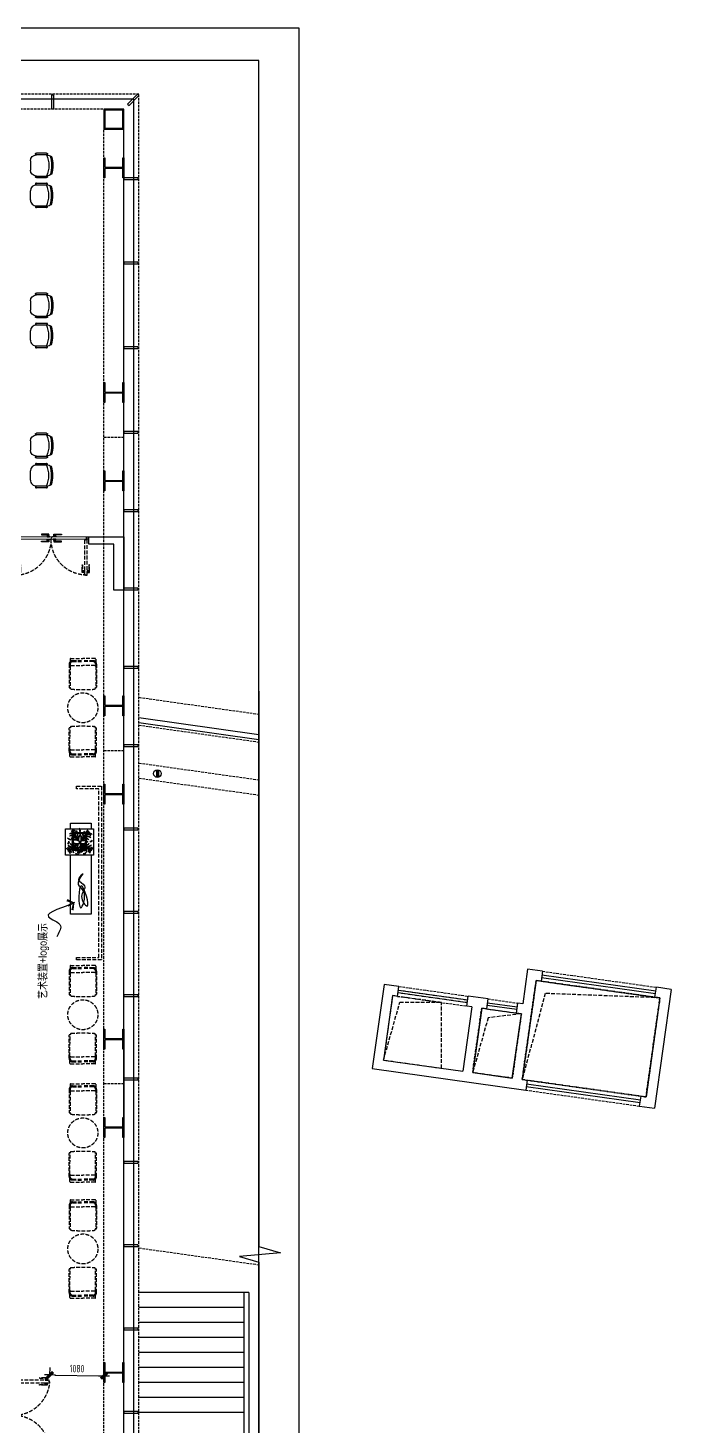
# Model space of a CAD drawing. Header units: millimetres. Extents: x 285006 to 3037698, y -2820855 to 192241.
# Drawn here: x 860087 to 873206, y -641528 to -613575 of the extents above; entities that cross this region are included whole.
import ezdxf
from ezdxf.xclip import XClip

# ---------------------------------------------------------------- set-up
doc = ezdxf.new("R2010")
doc.units = ezdxf.units.MM
doc.header["$XCLIPFRAME"] = 2
doc.header["$PDMODE"] = 35
doc.header["$PDSIZE"] = -0.1
for name, pattern in [('1#C-6F$0$CONTINOUS', [0]), ('1#C-6F$0$DASHED2', [0.375, 0.25, -0.125]), ('DASH', [0.35, 0.25, -0.1]), ('DASHED', [0.75, 0.5, -0.25])]:
    doc.linetypes.add(name, pattern=pattern)
for name, color, linetype in [('1#C-6F$0$0-XREF', 7, 'Continuous'), ('1#C-6F$0$A-WALL', 2, 'Continuous'), ('1#C-6F$0$S-W-BEAMLINE', 4, '1#C-6F$0$DASHED2'), ('4玻璃幕墙', 1, 'Continuous'), ('6铝型材', 8, 'Continuous'), ('___', 4, 'Continuous'), ('__附着_A10-J_KJ_2_B_28F_SEN22M3I_设计区$0$A_WALL_BRIK(砌块墙)', 190, 'Continuous'), ('BS-STAIR', 30, 'Continuous'), ('COLUMN', 160, 'Continuous'), ('DOOR', 60, 'Continuous'), ('DOOR--02', 8, 'Continuous'), ('DS-FINISH', 20, 'Continuous'), ('DS-NOTES', 8, 'Continuous'), ('FF-FURN', 51, 'Continuous'), ('FF-Plants', 86, 'Continuous'), ('FF-TEXT', 50, 'Continuous'), ('FF-活动家具', 51, 'Continuous'), ('P-活动家具', 51, 'Continuous'), ('WALL', 255, 'Continuous'), ('WALL-地台', 8, 'Continuous')]:
    doc.layers.add(name, color=color, linetype=linetype)
doc.layers.add('1#C-6F$0$P-DRAI-FLDR', color=1, linetype='Continuous', lineweight=20)
doc.layers.add('WALL-1C-6F-1$0$A-WALL-GLAZ', color=142, linetype='Continuous', lineweight=18)
doc.styles.add('ar', font='arial.ttf')
doc.styles.add('CCD_DIM', font='archs.shx', dxfattribs={"width": 0.7})
doc.styles.add('T9-L46$0$CCDI-TOG-01', font='arial.ttf')
doc.dimstyles.new('DIM_100', dxfattribs={"dimscale": 100, "dimtxt": 1.5, "dimasz": 1, "dimexe": 1.5, "dimexo": 1.5, "dimgap": 0.6, "dimtad": 1, "dimdec": 0, "dimrnd": 5, "dimzin": 12, "dimdsep": 46, "dimtxsty": 'CCD_DIM', "dimblk": 'CCD_Dimension_Tick', "dimcen": 0.125, "dimclrd": 44, "dimclre": 44, "dimclrt": 50, "dimadec": 0, "dimazin": 0, "dimtfac": 1, "dimtdec": 0, "dimtix": 1, "dimtmove": 2, "dimatfit": 3, "dimldrblk": 'CCD_Leader_Dot', "dimfxl": 5, "dimtvp": 1, "dimtolj": 1, "dimtzin": 0, "dimarcsym": 0})
doc.dimstyles.new('HBA_100', dxfattribs={"dimscale": 100, "dimtxt": 2.5, "dimasz": 1, "dimexe": 2, "dimexo": 2.5, "dimgap": 0.6, "dimtad": 1, "dimdec": 0, "dimzin": 0, "dimdsep": 46, "dimtxsty": 'ar', "dimblk": 'CCD_Dimension_Tick', "dimcen": 0.125, "dimclrd": 44, "dimclre": 44, "dimclrt": 50, "dimadec": 0, "dimazin": 0, "dimtfac": 1, "dimtdec": 0, "dimtix": 1, "dimtmove": 2, "dimatfit": 2, "dimldrblk": 'CCD_Leader_Dot', "dimfxl": 1, "dimtvp": 1, "dimtolj": 1, "dimtzin": 0, "dimarcsym": 0})

# ---------------------------------------------------------------- blocks, each defined once
blk = doc.blocks.new('WALL-1C-6F-1$0$mullion_____')
at = {"layer": '6铝型材'}
for p, q in [((-36798, -1713), (-36798, -1433)), ((-36798, -1433), (-36758, -1433)), ((-36758, -1713), (-36758, -1433)), ((-36798, -1713), (-36758, -1713)), ((-36778, -1713), (-36778, -1733))]:
    blk.add_line(p, q, dxfattribs=at)
blk = doc.blocks.new('WALL-1C-6F-1')
at = {"layer": '4玻璃幕墙'}
for p, q in [((98388635, 18822923), (98374985, 18822923)), ((98388635, 18810242), (98388635, 18822923)), ((98388735, 18810559), (98400553, 18808898)), ((98388735, 18810458), (98400539, 18808799))]:
    blk.add_line(p, q, dxfattribs=at)
blk.add_lwpolyline([(98388635, 18795019), (98388635, 18810242)], dxfattribs=at)
at = {"layer": 'WALL-地台', "linetype": 'DASH', "ltscale": 200}
for p, q in [((98388735, 18823023), (98374885, 18823023)), ((98388735, 18810228), (98388735, 18823023)), ((98388435, 18822723), (98375185, 18822723)), ((98388435, 18810270), (98388435, 18822723)), ((98388735, 18810963), (98400608, 18809294)), ((98388735, 18810407), (98400532, 18808749)), ((98388735, 18809650), (98400427, 18808007)), ((98388735, 18809347), (98400386, 18807709)), ((98388735, 18799955), (98405023, 18797666))]:
    blk.add_line(p, q, dxfattribs=at)
for points in [[(98388435, 18794979), (98388435, 18810270)], [(98388735, 18794999), (98388735, 18810228)]]:
    blk.add_lwpolyline(points, dxfattribs=at)
at = {"layer": 'WALL-1C-6F-1$0$A-WALL-GLAZ', "lineweight": -3, "rotation": 180.0000003973278}
blk.add_blockref('WALL-1C-6F-1$0$mullion_____', (98350226, 18821289), dxfattribs=at)
at = {"layer": 'WALL-1C-6F-1$0$A-WALL-GLAZ', "lineweight": -3}
for p, xscale, rotation in [((98413516, 18795791), -0.9999999999999999, 134.9999997691784), ((98387002, 18784554), -1, 89.99999957281068), ((98387002, 18782863), -1, 89.99999957281068), ((98387002, 18781172), -1, 89.99999957281068), ((98387002, 18777915), -1, 89.99999957281068), ((98387002, 18776349), -1, 89.99999957281068), ((98387002, 18774783), -1, 89.99999957281068), ((98387002, 18773217), -1, 89.99999957281068), ((98387002, 18771551), -1, 89.99999957281068), ((98387002, 18769885), -1, 89.99999957293808), ((98387002, 18768219), -1, 89.99999957281068), ((98387002, 18766552), -1, 89.99999957293808), ((98387002, 18764886), -1, 89.99999957281068), ((98387002, 18763220), -1, 89.99999957281068), ((98387002, 18761554), -1, 89.99999957281068), ((98387002, 18759888), -1, 89.99999957281068)]:
    blk.add_blockref('WALL-1C-6F-1$0$mullion_____', p, dxfattribs=dict(at, xscale=xscale, rotation=rotation))
at = {"layer": 'WALL-地台', "linetype": 'DASH', "ltscale": 200, "xscale": -1, "rotation": 89.99999957281068}
blk.add_blockref('WALL-1C-6F-1$0$mullion_____', (98387002, 18779481), dxfattribs=at)
blk = doc.blocks.new('1#C-6F$0$A$C07A93526')
at = {"layer": '1#C-6F$0$P-DRAI-FLDR', "lineweight": -3}
for p, q in [((-29, 70), (-9, -75)), ((-11, 75), (11, -75)), ((9, 75), (29, -70))]:
    blk.add_line(p, q, dxfattribs=at)
blk.add_circle((0, 0), 75.9, dxfattribs=at)
blk = doc.blocks.new('1#C-6F$0$A$C346419F8')
at = {"layer": '1#C-6F$0$S-W-BEAMLINE', "color": 6, "linetype": '1#C-6F$0$CONTINOUS'}
for points in [[(0, 400), (0, 0), (400, 0), (400, 400)], [(20, 380), (20, 20), (380, 20), (380, 380)]]:
    blk.add_lwpolyline(points, close=True, dxfattribs=at)
blk = doc.blocks.new('1#C-6F$0$A$C13D20D7F')
at = {"layer": '1#C-6F$0$S-W-BEAMLINE', "color": 6, "linetype": '1#C-6F$0$CONTINOUS'}
blk.add_lwpolyline([(380, 200), (20, 200), (20, 13), (0, 13), (0, 413), (20, 413), (20, 225), (380, 225), (380, 413), (400, 413), (400, 13), (380, 13)], close=True, dxfattribs=at)
blk = doc.blocks.new('dfgdergherhre')
at = {"layer": 'WALL-地台', "linetype": 'DASH', "ltscale": 200}
for p, q in [((3281179, 4575341, 0), (3281179, 4627346, 0)), ((3281579, 4575341, 0), (3281579, 4627346, 0)), ((3281579, 4621182, 0), (3281179, 4621182, 0)), ((3281579, 4614919, 0), (3281179, 4614919, 0)), ((3281179, 4608266, 0), (3281579, 4608266, 0))]:
    blk.add_line(p, q, dxfattribs=at)
at = {"layer": '1#C-6F$0$0-XREF', "ltscale": 1.5, "rotation": 359.999308722076}
for name, p in [('1#C-6F$0$A$C346419F8', (3281179, 4627346, 0)), ('1#C-6F$0$A$C13D20D7F', (3281179, 4626363, 0)), ('1#C-6F$0$A$C13D20D7F', (3281179, 4621865, 0)), ('1#C-6F$0$A$C13D20D7F', (3281179, 4620099, 0)), ('1#C-6F$0$A$C13D20D7F', (3281179, 4615602, 0)), ('1#C-6F$0$A$C13D20D7F', (3281179, 4613836, 0)), ('1#C-6F$0$A$C13D20D7F', (3281179, 4608937, 0)), ('1#C-6F$0$A$C13D20D7F', (3281179, 4607171, 0)), ('1#C-6F$0$A$C13D20D7F', (3281179, 4602272, 0))]:
    blk.add_blockref(name, p, dxfattribs=at)
blk = doc.blocks.new('DFHRTHRTH')
at = {"layer": 'COLUMN', "linetype": 'Continuous'}
for p, q in [((3270075, 4612091, 0), (3270743, 4616844, 0)), ((3276487, 4616037, 0), (3270743, 4616844, 0)), ((3270037, 4610380, 0), (3270913, 4616618, 0)), ((3273587, 4616243, 0), (3270913, 4616618, 0)), ((3273587, 4616243, 0), (3270913, 4616618, 0)), ((3272710, 4610004, 0), (3273587, 4616243, 0)), ((3273730, 4615819, 0), (3273785, 4616215, 0)), ((3276261, 4615867, 0), (3273785, 4616215, 0)), ((3276285, 4614601, 0), (3276487, 4616037, 0)), ((3272922, 4610075, 0), (3273702, 4615621, 0)), ((3276177, 4615273, 0), (3273702, 4615621, 0)), ((3276205, 4615471, 0), (3273730, 4615819, 0)), ((3276205, 4615471, 0), (3276261, 4615867, 0)), ((3276087, 4614629, 0), (3276177, 4615273, 0)), ((3276087, 4614629, 0), (3276285, 4614601, 0)), ((3275802, 4612599, 0), (3275892, 4613243, 0)), ((3275881, 4611729, 0), (3276090, 4613215, 0)), ((3275892, 4613243, 0), (3276090, 4613215, 0)), ((3275802, 4612599, 0), (3273326, 4612947, 0)), ((3275774, 4612401, 0), (3273298, 4612749, 0)), ((3254511, 4609128, 0), (3254985, 4612495, 0)), ((3254737, 4609299, 0), (3255155, 4612269, 0)), ((3255282, 4612454, 0), (3254985, 4612495, 0)), ((3255254, 4612255, 0), (3255155, 4612269, 0)), ((3255254, 4612255, 0), (3255282, 4612454, 0)), ((3268329, 4605671, 0), (3268329, 4612336, 0)), ((3270075, 4612091, 0), (3268329, 4612336, 0)), ((3275683, 4611757, 0), (3275774, 4612401, 0)), ((3257185, 4608753, 0), (3257658, 4612119, 0)), ((3257333, 4611963, 0), (3257361, 4612161, 0)), ((3257658, 4612119, 0), (3257361, 4612161, 0)), ((3270047, 4611893, 0), (3268529, 4612106, 0)), ((3268529, 4612106, 0), (3268529, 4610693, 0)), ((3257015, 4608978, 0), (3257432, 4611949, 0)), ((3257432, 4611949, 0), (3257333, 4611963, 0)), ((3269852, 4610507, 0), (3270047, 4611893, 0)), ((3275683, 4611757, 0), (3275881, 4611729, 0)), ((3269852, 4610507, 0), (3268529, 4610693, 0)), ((3268529, 4607057, 0), (3268529, 4610491, 0)), ((3269825, 4610308, 0), (3268529, 4610491, 0)), ((3269811, 4610209, 0), (3269825, 4610308, 0)), ((3270235, 4610352, 0), (3270037, 4610380, 0)), ((3270235, 4610352, 0), (3270207, 4610154, 0)), ((3275095, 4606134, 0), (3275686, 4610343, 0)), ((3275398, 4609727, 0), (3275488, 4610371, 0)), ((3275488, 4610371, 0), (3275686, 4610343, 0)), ((3289822, 4610325, 0), (3289543, 4608345, 0)), ((3289651, 4610551, 0), (3289554, 4609858, 0)), ((3289948, 4610509, 0), (3289651, 4610551, 0)), ((3289921, 4610311, 0), (3289822, 4610325, 0)), ((3289948, 4610509, 0), (3289921, 4610311, 0)), ((3270207, 4610154, 0), (3269811, 4610209, 0)), ((3271274, 4610206, 0), (3271247, 4610008, 0)), ((3271472, 4610178, 0), (3271274, 4610206, 0)), ((3271445, 4609980, 0), (3271472, 4610178, 0)), ((3272484, 4609834, 0), (3272512, 4610032, 0)), ((3272710, 4610004, 0), (3272512, 4610032, 0)), ((3275398, 4609727, 0), (3272922, 4610075, 0)), ((3286781, 4610248, 0), (3286545, 4608564, 0)), ((3286951, 4610022, 0), (3286771, 4608735, 0)), ((3287078, 4610206, 0), (3286781, 4610248, 0)), ((3287050, 4610008, 0), (3286951, 4610022, 0)), ((3287050, 4610008, 0), (3287078, 4610206, 0)), ((3292523, 4610148, 0), (3292189, 4607771, 0)), ((3292198, 4609991, 0), (3292226, 4610189, 0)), ((3292523, 4610148, 0), (3292226, 4610189, 0)), ((3271445, 4609980, 0), (3271247, 4610008, 0)), ((3272682, 4609806, 0), (3272484, 4609834, 0)), ((3272609, 4609286, 0), (3272682, 4609806, 0)), ((3272807, 4609258, 0), (3272894, 4609877, 0)), ((3275370, 4609529, 0), (3272894, 4609877, 0)), ((3288536, 4609799, 0), (3288355, 4608512, 0)), ((3288437, 4609813, 0), (3288465, 4610011, 0)), ((3288536, 4609799, 0), (3288437, 4609813, 0)), ((3288861, 4609955, 0), (3288465, 4610011, 0)), ((3288734, 4609771, 0), (3288553, 4608484, 0)), ((3288833, 4609757, 0), (3288734, 4609771, 0)), ((3288833, 4609757, 0), (3288861, 4609955, 0)), ((3289427, 4609674, 0), (3289455, 4609872, 0)), ((3289554, 4609858, 0), (3289455, 4609872, 0)), ((3292297, 4609977, 0), (3292019, 4607997, 0)), ((3292297, 4609977, 0), (3292198, 4609991, 0)), ((3275001, 4606905, 0), (3275370, 4609529, 0)), ((3289345, 4608373, 0), (3289526, 4609660, 0)), ((3289526, 4609660, 0), (3289427, 4609674, 0)), ((3254737, 4609299, 0), (3254836, 4609285, 0)), ((3254808, 4609087, 0), (3254836, 4609285, 0)), ((3272807, 4609258, 0), (3272609, 4609286, 0)), ((3254511, 4609128, 0), (3254808, 4609087, 0)), ((3256888, 4608794, 0), (3256916, 4608992, 0)), ((3256916, 4608992, 0), (3257015, 4608978, 0)), ((3256888, 4608794, 0), (3257185, 4608753, 0)), ((3286771, 4608735, 0), (3288355, 4608512, 0)), ((3286545, 4608564, 0), (3289614, 4608133, 0)), ((3288553, 4608484, 0), (3289345, 4608373, 0)), ((3289543, 4608345, 0), (3289642, 4608331, 0)), ((3289642, 4608331, 0), (3289614, 4608133, 0)), ((3272223, 4606538, 0), (3272415, 4607900, 0)), ((3272613, 4607872, 0), (3272415, 4607900, 0)), ((3272526, 4607253, 0), (3272613, 4607872, 0)), ((3291892, 4607813, 0), (3291920, 4608011, 0)), ((3291892, 4607813, 0), (3292189, 4607771, 0)), ((3291920, 4608011, 0), (3292019, 4607997, 0)), ((3275001, 4606905, 0), (3272526, 4607253, 0)), ((3269698, 4606893, 0), (3268529, 4607057, 0)), ((3272421, 4606510, 0), (3272498, 4607055, 0)), ((3274973, 4606707, 0), (3272498, 4607055, 0)), ((3268529, 4605643, 0), (3268529, 4606855, 0)), ((3269472, 4606723, 0), (3268529, 4606855, 0)), ((3269472, 4606723, 0), (3269305, 4605534, 0)), ((3269698, 4606893, 0), (3269503, 4605506, 0)), ((3274897, 4606162, 0), (3274973, 4606707, 0)), ((3271187, 4605270, 0), (3271381, 4606656, 0)), ((3272223, 4606538, 0), (3271381, 4606656, 0)), ((3271385, 4605242, 0), (3271552, 4606430, 0)), ((3272790, 4606256, 0), (3271552, 4606430, 0)), ((3274897, 4606162, 0), (3272421, 4606510, 0)), ((3272790, 4606256, 0), (3272622, 4605068, 0)), ((3272988, 4606229, 0), (3272821, 4605040, 0)), ((3274176, 4606061, 0), (3272988, 4606229, 0)), ((3275070, 4604522, 0), (3275293, 4606106, 0)), ((3275293, 4606106, 0), (3275095, 4606134, 0)), ((3274176, 4606061, 0), (3274009, 4604873, 0)), ((3274374, 4606034, 0), (3274207, 4604845, 0)), ((3275067, 4605936, 0), (3274374, 4606034, 0)), ((3275067, 4605936, 0), (3274900, 4604748, 0)), ((3269305, 4605534, 0), (3268529, 4605643, 0)), ((3269574, 4605294, 0), (3268329, 4605470, 0)), ((3269602, 4605493, 0), (3269503, 4605506, 0)), ((3269602, 4605493, 0), (3269574, 4605294, 0)), ((3271088, 4605284, 0), (3271060, 4605086, 0)), ((3271187, 4605270, 0), (3271088, 4605284, 0)), ((3271703, 4604995, 0), (3271060, 4605086, 0)), ((3271731, 4605193, 0), (3271385, 4605242, 0)), ((3271731, 4605193, 0), (3271703, 4604995, 0)), ((3271731, 4605193, 0), (3271703, 4604995, 0)), ((3272424, 4605096, 0), (3272397, 4604898, 0)), ((3272424, 4605096, 0), (3272397, 4604898, 0)), ((3272622, 4605068, 0), (3272424, 4605096, 0)), ((3273019, 4605012, 0), (3272821, 4605040, 0)), ((3273019, 4605012, 0), (3272991, 4604814, 0)), ((3273019, 4605012, 0), (3272991, 4604814, 0)), ((3272991, 4604814, 0), (3272397, 4604898, 0)), ((3273712, 4604915, 0), (3273684, 4604717, 0)), ((3273712, 4604915, 0), (3273684, 4604717, 0)), ((3275070, 4604522, 0), (3273684, 4604717, 0)), ((3274009, 4604873, 0), (3273712, 4604915, 0)), ((3274900, 4604748, 0), (3274207, 4604845, 0))]:
    blk.add_line(p, q, dxfattribs=at)
blk = doc.blocks.new('A$C64783269')
at = {"layer": 'FF-活动家具'}
for p, q in [((1, 151), (1, 400)), ((41, 151), (41, 400)), ((570, 399), (570, 150)), ((610, 399), (610, 150)), ((419, 0), (191, 0))]:
    blk.add_line(p, q, dxfattribs=at)
for centre, radius, start, end in [((21, 405), 20.8, 344.5058, 195.4229), ((461, 332), 426, 152.8506, 170.8394), ((305, -144), 604, 64.0229, 115.9163), ((305, -200), 730, 70.8382, 109.1021), ((305, -192), 752, 72.7146, 107.2107), ((149, 332), 426, 9.0894, 27.0688), ((590, 405), 20.8, 344.5058, 195.4229), ((21, 145), 20.8, 164.5058, 15.4229), ((191, 150), 150, 179.9644, 269.9644), ((419, 150), 150, 269.9644, 359.9644), ((590, 145), 20.8, 164.5058, 15.4229)]:
    blk.add_arc(centre, radius, start, end, dxfattribs=at)
blk = doc.blocks.new('A$C475E2F5D')
at = {"layer": 'FF-Plants', "color": 8}
for p in [(-756, -548), (-548, 756), (649, 671), (773, -523)]:
    blk.add_line(p, (0, 0), dxfattribs=at)
for centre, major_axis, start_param, end_param in [((-163, 720), (-152, 152), 3.791303, 4.896696), ((-464, 660), (-343, 343), 3.9272, 4.438635), ((-572, 390), (-152, 152), 1.244618, 2.350011), ((-470, 679), (-343, 343), 1.702679, 2.214114), ((-760, 30), (-75.9, 75.9), 2.455289, 4.532327), ((-924, 70), (-165, 165), 3.238523, 3.999358), ((-454, 167), (-211, 211), 4.994864, 6.219121), ((-472, -76), (-354, 354), 5.101718, 5.863822), ((-488, 378), (-152, 152), 5.187566, 6.29296), ((-482, 71), (-343, 343), 5.323463, 5.834898), ((-355, 30), (-211, 211), 4.994864, 6.219121), ((-373, -213), (-354, 354), 5.101718, 5.863822), ((-240, 182), (-206, 206), 1.174626, 2.923597), ((-186, 370), (-311, 311), 1.53149, 2.60524), ((-285, -98), (-206, 206), 4.613981, 6.362952), ((-292, -294), (-311, 311), 4.932338, 6.006088), ((-266, 662), (-152, 152), 5.957007, 7.0624), ((24, 561), (-343, 343), 0.131883, 0.643318), ((-207, 582), (-152, 152), 5.957007, 7.0624), ((82, 480), (-343, 343), 0.131883, 0.643318), ((-17, 484), (-211, 211), 6.030845, 7.255103), ((219, 425), (-354, 354), 0.102959, 0.865064), ((82, 346), (-211, 211), 6.030845, 7.255103), ((319, 288), (-354, 354), 0.102959, 0.865064), ((182, 240), (-206, 206), 5.887015, 7.635986), ((370, 186), (-311, 311), 6.243879, 7.317629), ((-146, 263), (-206, 206), 3.217718, 4.966688), ((-340, 236), (-311, 311), 3.536075, 4.609824), ((247, -332), (-311, 311), 4.847615, 5.921365), ((268, -138), (-206, 206), 4.490752, 6.239722), ((174, 376), (-311, 311), 2.139811, 3.213561), ((234, 190), (-206, 206), 1.821454, 3.570425), ((-33, 354), (-211, 211), 3.5986, 4.822858), ((-275, 330), (-354, 354), 3.705454, 4.467559), ((339, -264), (-354, 354), 4.989881, 5.751986), ((355, -21), (-211, 211), 4.634582, 5.85884), ((86, 476), (-211, 211), 3.5986, 4.822858), ((-157, 452), (-354, 354), 3.705454, 4.467559), ((457, -142), (-354, 354), 4.989881, 5.751986), ((473, 101), (-211, 211), 4.634582, 5.85884), ((287, 546), (-152, 152), 3.791303, 4.896696), ((-14, 487), (-343, 343), 3.9272, 4.438635), ((487, 2), (-343, 343), 5.018805, 5.53024), ((58, 561), (-343, 343), 3.9272, 4.438635), ((359, 620), (-152, 152), 3.791303, 4.896696), ((537, 305), (-152, 152), 4.560744, 5.666137), ((558, 76), (-343, 343), 5.018805, 5.53024), ((608, 379), (-152, 152), 4.560744, 5.666137), ((691, 151), (-75.9, 75.9), 1.78352, 3.860558), ((646, 313), (-165, 165), 2.316489, 3.077324), ((-562, 23), (-343, 343), 1.702679, 2.214114), ((-664, -267), (-152, 152), 1.244618, 2.350011), ((-480, 82), (-343, 343), 1.702679, 2.214114), ((-582, -207), (-152, 152), 1.244618, 2.350011), ((-425, 219), (-354, 354), 1.673755, 2.43586), ((-484, -17), (-211, 211), 1.318456, 2.542714), ((-460, -548), (-152, 152), 0.475177, 1.580571), ((-154, -541), (-343, 343), 0.611074, 1.122509), ((-378, -488), (-152, 152), 0.475177, 1.580571), ((-346, 82), (-211, 211), 1.318456, 2.542714), ((-288, 319), (-354, 354), 1.673755, 2.43586), ((-71, -482), (-343, 343), 0.611074, 1.122509), ((-167, -454), (-211, 211), 0.282475, 1.506732), ((76, -472), (-354, 354), 0.389329, 1.151433), ((-30, -355), (-211, 211), 0.282475, 1.506732), ((213, -373), (-354, 354), 0.389329, 1.151433), ((-167, -656), (-75.2, 75.2), 1.01373, 3.383809), ((-169, -570), (-106, 106), 1.61062, 3.067437), ((-458, 379), (-566, 548), 2.650475, 3.047333), ((-161, -137), (-171, 171), 2.12177, 3.481723), ((-80, -389), (-101, 101), 1.430462, 3.8757), ((-122, -253), (-165, 165), 2.039219, 3.266943), ((98, -285), (-206, 206), 6.184777, 7.933748), ((294, -292), (-311, 311), 0.219949, 1.293699), ((-64, -461), (-106, 106), 1.61062, 3.067437), ((-61, -546), (-75.2, 75.2), 1.01373, 3.383809), ((-944, -352), (-724, 701), 3.548973, 4.267722), ((90, -504), (-75.9, 75.9), 1.78352, 3.860558), ((45, -342), (-165, 165), 2.316489, 3.077324), ((61, -75), (-103, 103), 2.308482, 3.673847), ((105, -150), (-74.3, 74.3), 1.846695, 4.305901), ((111, -278), (-115, 115), 2.033872, 3.769024), ((-19, 62), (-330, 330), 2.531452, 3.0257), ((-284, -301), (-311, 311), 3.451352, 4.525102), ((-89, -288), (-206, 206), 3.094488, 4.843459), ((274, -633), (-75.9, 75.9), 1.78352, 3.860558), ((229, -471), (-165, 165), 2.316489, 3.077324), ((277, 328), (-354, 354), 2.309191, 3.071295), ((-201, -379), (-354, 354), 3.593618, 4.355722), ((41, -353), (-211, 211), 3.238318, 4.462576), ((343, 94), (-211, 211), 2.202337, 3.426595), ((418, 233), (-354, 354), 2.309191, 3.071295), ((-61, -474), (-354, 354), 3.593618, 4.355722), ((182, -449), (-211, 211), 3.238318, 4.462576), ((484, -2), (-211, 211), 2.202337, 3.426595), ((87, -479), (-343, 343), 3.622541, 4.133977), ((394, -476), (-152, 152), 3.16448, 4.269873), ((477, 98), (-343, 343), 2.530936, 3.042372), ((588, -188), (-152, 152), 2.39504, 3.500433), ((171, -536), (-343, 343), 3.622541, 4.133977), ((477, -532), (-152, 152), 3.16448, 4.269873), ((561, 41), (-343, 343), 2.530936, 3.042372), ((672, -245), (-152, 152), 2.39504, 3.500433)]:
    blk.add_ellipse(centre, major_axis=major_axis, ratio=1, start_param=start_param, end_param=end_param, dxfattribs=at)
blk = doc.blocks.new('A$C44D56E21')
at = {"layer": 'FF-FURN', "ltscale": 100, "elevation": 0}
for points in [[(108, 103), (0, 103), (0, 512), (108, 512)], [(635, 512), (1814, 512), (1814, 103), (635, 103)]]:
    blk.add_lwpolyline(points, dxfattribs=at)
at = {"layer": 'P-活动家具', "color": 8, "linetype": 'ByBlock', "ltscale": 300}
blk.add_spline([(1007, 354, 0), (1223, 263, 0), (1366, 368, 0), (1687, 303, 0), (1253, 317, 0), (1655, 432, 0), (1465, 322, 0), (1252, 383, 0), (1127, 261, 0), (1007, 354, 0)], degree=3, dxfattribs=at)
at = {"color": 250}
blk.add_wipeout([(539, 137), (539, 421), (193, 421), (193, 137)], dxfattribs=at).translate(0, 0, 0).dxf.layer = 'FF-FURN'
at = {"layer": 'FF-FURN', "ltscale": 100, "elevation": 0}
blk.add_lwpolyline([(108, 0), (108, 558), (635, 558), (635, 0)], close=True, dxfattribs=at)
at = {"layer": 'FF-FURN', "color": 53, "linetype": 'ByBlock'}
blk.add_lwpolyline([(193, 421), (193, 137), (539, 137), (539, 421)], close=True, dxfattribs=at)
at = {"layer": 'FF-FURN', "color": 59, "linetype": 'ByBlock'}
blk.add_lwpolyline([(206, 407), (206, 151), (526, 151), (526, 407)], close=True, dxfattribs=at)
at = {"layer": 'FF-Plants', "xscale": 0.3150000000023283, "yscale": 0.3150000000023283, "zscale": 0.3150000000023283, "rotation": 90}
blk.add_blockref('A$C475E2F5D', (383, 285), dxfattribs=at)
blk = doc.blocks.new('*U477')
at = {"layer": 'DOOR', "linetype": 'Continuous', "lineweight": 0, "ltscale": 1000}
for points in [[(-758, 17), (-758, 50), (-1461, 50), (-1461, 50), (-1461, 50), (-1461, 50), (-1461, 50), (-1461, 50), (-1461, 50), (-1461, 50), (-1461, 50), (-1461, 50), (-1461, 50), (-1461, 50), (-1461, 50), (-1461, 50), (-1461, 50), (-1462, 50), (-1462, 18), (-1447, 18), (-1447, 0), (-1446, 0), (-1446, 0), (-1446, 0), (-1446, 0), (-742, 0), (-742, 17)], [(-755, 20), (-755, 50), (-39, 50), (-39, 50), (-39, 50), (-39, 50), (-39, 50), (-39, 50), (-39, 50), (-39, 50), (-39, 50), (-39, 50), (-39, 50), (-39, 50), (-39, 50), (-39, 50), (-39, 50), (-38, 50), (-38, 18), (-53, 18), (-53, 0), (-54, 0), (-54, 0), (-54, 0), (-54, 0), (-739, 0), (-739, 20), (-755, 20)]]:
    blk.add_lwpolyline(points, close=True, dxfattribs=at)
at = {"layer": 'DOOR--02', "linetype": 'DASH', "ltscale": 300}
for p, q in [((-1509, 676), (-1509, 562)), ((-1363, 676), (-1363, 562)), ((-136, 676), (-136, 562)), ((10, 676), (10, 562))]:
    blk.add_line(p, q, dxfattribs=at)
at = {"layer": 'DOOR--02'}
for p, q in [((-835, 98), (-949, 98)), ((-665, 98), (-551, 98)), ((-835, -48), (-949, -48)), ((-665, -48), (-551, -48))]:
    blk.add_line(p, q, dxfattribs=at)
at = {"layer": 'DOOR--02', "linetype": 'DASH', "ltscale": 300}
for points in [[(-1473, 677), (-1473, 712), (-1511, 712), (-1511, 669)], [(-1511, 712), (-1499, 702), (-1499, 676)], [(-1511, 676), (-1511, 562), (-1499, 562), (-1499, 676)], [(-1501, 676), (-1511, 676)], [(-1501, 676), (-1473, 676), (-1473, 676)], [(-1461, 676), (-1461, 727), (-1471, 726), (-1471, 676), (-1461, 676)], [(-1471, 710), (-1461, 710)], [(-1471, 693), (-1461, 693)], [(-1411, 676), (-1411, 727), (-1401, 726), (-1401, 676), (-1411, 676)], [(-1401, 710), (-1411, 710)], [(-1401, 693), (-1411, 693)], [(-1399, 677), (-1399, 712), (-1361, 712), (-1361, 669)], [(-1371, 676), (-1399, 676), (-1399, 676)], [(-1361, 712), (-1373, 702), (-1373, 676)], [(-1361, 676), (-1361, 562), (-1373, 562), (-1373, 676)], [(-1371, 676), (-1361, 676)], [(-100, 677), (-100, 712), (-138, 712), (-138, 669)], [(-138, 712), (-126, 702), (-126, 676)], [(-138, 676), (-138, 562), (-126, 562), (-126, 676)], [(-128, 676), (-138, 676)], [(-128, 676), (-100, 676), (-100, 676)], [(-88, 676), (-88, 727), (-98, 726), (-98, 676), (-88, 676)], [(-98, 710), (-88, 710)], [(-98, 693), (-88, 693)], [(-38, 676), (-38, 727), (-28, 726), (-28, 676), (-38, 676)], [(-28, 710), (-38, 710)], [(-28, 693), (-38, 693)], [(-26, 677), (-26, 712), (12, 712), (12, 669)], [(2, 676), (-26, 676), (-26, 676)], [(12, 712), (0, 702), (0, 676)], [(12, 676), (12, 562), (0, 562), (0, 676)], [(2, 676), (12, 676)]]:
    blk.add_lwpolyline(points, dxfattribs=at)
for points in [[(-1473, 711), (-1473, 677), (-1471, 677), (-1471, 711)], [(-1428, 755), (-1461, 755), (-1461, 51), (-1461, 51), (-1461, 51), (-1461, 51), (-1461, 51), (-1461, 51), (-1461, 51), (-1461, 51), (-1461, 51), (-1461, 51), (-1461, 51), (-1461, 51), (-1461, 51), (-1461, 51), (-1461, 51), (-1461, 50), (-1429, 50), (-1429, 65), (-1411, 65), (-1411, 66), (-1411, 66), (-1411, 66), (-1411, 66), (-1411, 770), (-1428, 770)], [(-1399, 711), (-1399, 677), (-1401, 677), (-1401, 711)], [(-100, 711), (-100, 677), (-98, 677), (-98, 711)], [(-68, 766), (-38, 766), (-38, 51), (-38, 51), (-38, 51), (-38, 51), (-38, 51), (-38, 51), (-38, 51), (-38, 51), (-38, 51), (-38, 51), (-38, 51), (-38, 51), (-38, 51), (-38, 51), (-38, 51), (-38, 50), (-70, 50), (-70, 65), (-88, 65), (-88, 66), (-88, 66), (-88, 66), (-88, 66), (-88, 751), (-68, 751), (-68, 766)], [(-26, 711), (-26, 677), (-28, 677), (-28, 711)]]:
    blk.add_lwpolyline(points, close=True, dxfattribs=at)
at = {"layer": 'DOOR--02'}
for points in [[(-835, 100), (-949, 100), (-949, 88), (-835, 88)], [(-834, 62), (-800, 62), (-800, 100), (-843, 100)], [(-836, 50), (-785, 50), (-785, 60), (-836, 60), (-836, 50)], [(-835, 90), (-835, 100)], [(-800, 100), (-809, 88), (-835, 88)], [(-835, 90), (-835, 62), (-835, 62)], [(-819, 60), (-819, 50)], [(-802, 60), (-802, 50)], [(-664, 50), (-715, 50), (-715, 60), (-664, 60), (-664, 50)], [(-666, 62), (-700, 62), (-700, 100), (-657, 100)], [(-700, 100), (-691, 88), (-665, 88)], [(-698, 60), (-698, 50)], [(-681, 60), (-681, 50)], [(-665, 100), (-551, 100), (-551, 88), (-665, 88)], [(-665, 90), (-665, 100)], [(-665, 90), (-665, 62), (-665, 62)], [(-835, -50), (-949, -50), (-949, -38), (-835, -38)], [(-834, -12), (-800, -12), (-800, -50), (-843, -50)], [(-836, 0), (-785, 0), (-785, -10), (-836, -10), (-836, 0)], [(-835, -40), (-835, -12), (-835, -12)], [(-800, -50), (-809, -38), (-835, -38)], [(-835, -40), (-835, -50)], [(-819, -10), (-819, 0)], [(-802, -10), (-802, 0)], [(-664, 0), (-715, 0), (-715, -10), (-664, -10), (-664, 0)], [(-666, -12), (-700, -12), (-700, -50), (-657, -50)], [(-700, -50), (-691, -38), (-665, -38)], [(-698, -10), (-698, 0)], [(-681, -10), (-681, 0)], [(-665, -40), (-665, -12), (-665, -12)], [(-665, -50), (-551, -50), (-551, -38), (-665, -38)], [(-665, -40), (-665, -50)]]:
    blk.add_lwpolyline(points, dxfattribs=at)
for points in [[(-800, 62), (-835, 62), (-835, 60), (-800, 60)], [(-700, 62), (-665, 62), (-665, 60), (-700, 60)], [(-800, -12), (-835, -12), (-835, -10), (-800, -10)], [(-700, -12), (-665, -12), (-665, -10), (-700, -10)]]:
    blk.add_lwpolyline(points, close=True, dxfattribs=at)
at = {"layer": 'DOOR--02', "linetype": 'DASH', "ltscale": 300}
for centre, radius, start, end in [((-1494, 38), 736, 0.9237, 83.5121), ((-39, 50), 716, 89.9199, 182.4029)]:
    blk.add_arc(centre, radius, start, end, dxfattribs=at)
at = {"layer": 'DS-FINISH', "linetype": 'Continuous', "lineweight": 0, "ltscale": 1000}
for points in [[(-1500, 50), (-1465, 50), (-1465, 15), (-1450, 15), (-1450, 0), (-1500, 0), (-1500, 50)], [(-35, 50), (0, 50), (0, 0), (-50, 0), (-50, 15), (-35, 15), (-35, 50), (0, 50)]]:
    blk.add_lwpolyline(points, dxfattribs=at)
blk = doc.blocks.new('CCD_Leader_Arrow')
at = {"color": 0, "linetype": 'ByBlock'}
blk.add_line((0, 0), (-1, 0), dxfattribs=at)
for points in [[(-0.86, 0.67), (-0.6, 0.85), (-0.24, 0), (0, 0)], [(-0.86, -0.67), (-0.6, -0.85), (-0.24, 0), (0, 0)]]:
    blk.add_solid(points, dxfattribs=at)
blk = doc.blocks.new('DFHHRTHRT')
at = {"layer": 'FF-FURN', "linetype": 'DASH', "ltscale": 300}
for p, q in [((874071, -318080), (874070, -318326)), ((874081, -318070), (874135, -318070)), ((874183, -318051), (874645, -318052)), ((874183, -318070), (874196, -318070)), ((874211, -318085), (874210, -318326)), ((874226, -318070), (874645, -318071)), ((875926, -318053), (875463, -318053)), ((875883, -318072), (875463, -318072)), ((875898, -318087), (875898, -318328)), ((875926, -318072), (875913, -318072)), ((876028, -318072), (875974, -318072)), ((876038, -318082), (876038, -318328)), ((874070, -318572), (874070, -318326)), ((874113, -318121), (874112, -318326)), ((874112, -318531), (874112, -318326)), ((874132, -318121), (874131, -318326)), ((874131, -318531), (874131, -318326)), ((874210, -318567), (874210, -318326)), ((875897, -318569), (875898, -318328)), ((875976, -318533), (875977, -318328)), ((875977, -318123), (875977, -318328)), ((875995, -318533), (875996, -318328)), ((875996, -318123), (875996, -318328)), ((876037, -318574), (876038, -318328)), ((874080, -318582), (874134, -318582)), ((874182, -318582), (874195, -318582)), ((874182, -318582), (874195, -318582)), ((874182, -318601), (874640, -318602)), ((874225, -318582), (874650, -318583)), ((875882, -318584), (875457, -318584)), ((875925, -318603), (875467, -318603)), ((875925, -318584), (875912, -318584)), ((875925, -318584), (875912, -318584)), ((876027, -318584), (875973, -318584))]:
    blk.add_line(p, q, dxfattribs=at)
blk.add_circle((875054, -318327), 300, dxfattribs=at)
for centre, radius, start, end in [((874081, -318080), 10, 89.9091, 179.9091), ((874183, -318121), 70, 134.6742, 179.9091), ((874183, -318121), 51, 89.9091, 179.9091), ((874183, -318121), 70, 89.9091, 133.1423), ((874196, -318085), 15, 359.9091, 89.9091), ((874226, -318085), 15, 89.9091, 179.9091), ((874645, -318061), 9.5, 269.9091, 89.9091), ((874645, -318108), 38.2, 24.839, 85.2944), ((875464, -318109), 38.2, 94.5237, 154.9792), ((875463, -318062), 9.5, 89.9091, 269.9091), ((875883, -318087), 15, 359.9091, 89.9091), ((875913, -318087), 15, 89.9091, 179.9091), ((875926, -318123), 70, 46.6758, 89.9091), ((875926, -318123), 51, 359.9091, 89.9091), ((875926, -318123), 70, 359.9091, 45.1439), ((876028, -318082), 10, 359.9091, 89.9091), ((874080, -318572), 10, 179.9091, 269.9091), ((874182, -318531), 70, 179.9091, 225.1439), ((874182, -318531), 51, 179.9091, 269.9091), ((874182, -318531), 70, 226.6758, 269.9091), ((874195, -318567), 15, 269.9091, 359.9091), ((874225, -318567), 15, 179.9106, 270.404), ((874640, -318592), 9.5, 269.9091, 89.9091), ((874642, -318541), 42.8, 281.227, 331.8773), ((875466, -318542), 42.8, 207.9408, 258.5912), ((875467, -318593), 9.5, 89.9091, 269.9091), ((875882, -318569), 15, 269.4142, 359.9076), ((875912, -318569), 15, 179.9091, 269.9091), ((875925, -318533), 51, 269.9091, 359.9091), ((875925, -318533), 70, 269.9091, 313.1423), ((875925, -318533), 70, 314.6742, 359.9091), ((876027, -318574), 10, 269.9091, 359.9091)]:
    blk.add_arc(centre, radius, start, end, dxfattribs=at)
at = {"layer": 'FF-FURN', "linetype": 'DASH', "ltscale": 300, "extrusion": (0, 0, -1)}
blk.add_ellipse((874678, -318326), major_axis=(0, 236), ratio=0.051809, start_param=0.104031, end_param=3.04897, dxfattribs=at)
at = {"layer": 'FF-FURN', "linetype": 'DASH', "ltscale": 300}
blk.add_ellipse((875430, -318327), major_axis=(1, 236), ratio=0.051809, start_param=0.104031, end_param=3.04897, dxfattribs=at)
blk = doc.blocks.new('DFHRTHRTJYTJYT')
at = {"layer": 'FF-TEXT', "color": 2, "style": 'T9-L46$0$CCDI-TOG-01', "width": 0.8}
blk.add_text('艺术装置+logo展示', height=160, rotation=90, dxfattribs=at).set_placement((934234, -632988))
blk = doc.blocks.new('CCD_Dimension_Tick')
at = {"color": 0, "linetype": 'ByBlock'}
for p, q in [((-1.09, 0), (0, 0)), ((0, 0), (1.09, 0))]:
    blk.add_line(p, q, dxfattribs=at)
at = {"color": 0, "linetype": 'Continuous', "const_width": 0.608}
blk.add_lwpolyline([(-0.61, -0.61), (0.61, 0.61)], dxfattribs=at)
blk = doc.blocks.new('*D1159')
at = {"layer": '___', "color": 44, "lineweight": -2, "transparency": 16777216}
for p, q in [((860527, -640507), (860529, -640357)), ((861608, -640523), (861610, -640373)), ((860627, -640509), (861508, -640521))]:
    blk.add_line(p, q, dxfattribs=at)
at = {"layer": 'Defpoints', "color": 0, "transparency": 16777216}
for p in [(860525, -640645, 0), (861606, -640660, 0), (861608, -640523)]:
    blk.add_point(p, dxfattribs=at)
at = {"layer": '___', "color": 44, "lineweight": -2, "transparency": 16777216, "xscale": 100, "yscale": 100, "zscale": 100}
for p, rotation in [((860527, -640507), 179.1797131323199), ((861608, -640523), 359.1797131323199)]:
    blk.add_blockref('CCD_Dimension_Tick', p, dxfattribs=dict(at, rotation=rotation))
at = {"layer": '___', "color": 50, "transparency": 16777216, "insert": (861069, -640380), "char_height": 150, "attachment_point": 5, "rotation": 359.1797, "style": 'CCD_DIM'}
blk.add_mtext('\\A1;1080', dxfattribs=at)
blk = doc.blocks.new('CCD_Leader_Dot')
at = {"color": 0, "linetype": 'ByBlock'}
blk.add_line((-5, 0), (-10, 0), dxfattribs=at)
at = {"color": 0, "linetype": 'ByBlock', "const_width": 5}
blk.add_lwpolyline([(-2.5, 0, 1), (2.5, 0, 1)], format="xyb", close=True, dxfattribs=at)

msp = doc.modelspace()

# ---------------------------------------------------------------- linework, layer by layer
at = {"elevation": 0}
msp.add_lwpolyline([(864705.7, -626832.7), (864705.7, -637935.5), (865137.6, -638063.1), (864316.4, -638138.1), (864705.7, -638250.5), (864705.7, -649753)], dxfattribs=at)
at = {"layer": '1#C-6F$0$S-W-BEAMLINE', "linetype": 'Continuous', "ltscale": 1.5}
msp.add_line((862005.7, -633995.2, 0), (862005.8, -635361.2, 0), dxfattribs=at)
at = {"layer": '4玻璃幕墙'}
for p, q in [((870357.7, -632558.9, 0), (872635.3, -632879, 0)), ((870364.7, -632509.4, 0), (872642.3, -632829.5, 0)), ((867494.5, -632812.8, 0), (868880.9, -633007.7, 0)), ((867487.5, -632862.3, 0), (868873.9, -633057.2, 0)), ((869270, -633112.9, 0), (869864.2, -633196.4, 0)), ((869277, -633063.4, 0), (869871.1, -633146.9, 0)), ((870051.5, -634737.5, 0), (872329.1, -635057.6, 0)), ((870058.5, -634687.9, 0), (872336.1, -635008.1, 0))]:
    msp.add_line(p, q, dxfattribs=at)
at = {"layer": 'BS-STAIR'}
for p, q in [((864506, -638855.6, 0), (862305.8, -638855.5, 0)), ((864406, -638855.6, 0), (864405.6, -646154.2, 0)), ((864506, -638855.6, 0), (864505.6, -646254.2, 0)), ((864406, -639155.6, 0), (862305.8, -639155.5, 0)), ((864406, -639455.6, 0), (862305.8, -639455.5, 0)), ((864406, -639755.6, 0), (862305.8, -639755.5, 0)), ((864405.9, -640055.6, 0), (862305.8, -640055.5, 0)), ((864405.9, -640355.6, 0), (862305.8, -640355.5, 0)), ((864405.9, -640655.6, 0), (862305.8, -640655.5, 0)), ((864405.9, -640955.6, 0), (862305.8, -640955.5, 0)), ((864405.9, -641255.6, 0), (862305.8, -641255.5, 0))]:
    msp.add_line(p, q, dxfattribs=at)
at = {"layer": 'BS-STAIR', "elevation": 0}
msp.add_lwpolyline([(863358.9, -641453.5, 0, 0, 0), (863358.9, -639305.6, 120, 0, 0), (863358.9, -638855.6, 0, 0, 0)], format="xyseb", dxfattribs=at)
at = {"layer": 'DS-NOTES', "linetype": 'DASH', "ltscale": 300, "elevation": 0}
msp.add_lwpolyline([(867378.1, -632922.7), (867197.1, -634210), (868356.5, -634373), (868356.2, -633060.2)], close=True, dxfattribs=at)
for points in [[(867197.1, -634210), (867523.7, -633050.2), (868356.2, -633050)], [(872723.9, -632967.2), (870430.4, -632878.6), (869969.9, -634599.8)], [(869952.8, -633284.6), (869288, -633365.3), (868979.6, -634460.6)]]:
    msp.add_lwpolyline(points, dxfattribs=at)
at = {"layer": 'FF-FURN', "linetype": 'DASH', "ltscale": 300}
msp.add_lwpolyline([(861055.8, -628786.7), (861055.8, -628736.7), (861555.8, -628736.7), (861555.8, -632208.5), (861055.8, -632208.5), (861055.8, -632158.5), (861505.8, -632158.5), (861505.8, -628786.7)], close=True, dxfattribs=at)
at = {"layer": 'WALL', "elevation": 0}
for points in [[(861805.8, -624814), (861805.8, -623899.1), (861305.8, -623899), (861305.8, -623749), (862005.9, -623749.1), (862005.9, -624814)], [(862005.8, -624814), (861805.8, -624814)]]:
    msp.add_lwpolyline(points, dxfattribs=at)
at = {"layer": 'WALL-地台', "linetype": 'DASH', "ltscale": 200}
for p, q in [((870375.1, -632435.1, 0), (872652.7, -632755.2, 0)), ((867494.5, -632812.8, 0), (868880.9, -633007.7, 0)), ((867504.9, -632738.6, 0), (868891.3, -632933.4, 0)), ((867504.9, -632738.6, 0), (868891.3, -632933.4, 0)), ((870347.3, -632633.1, 0), (872624.9, -632953.3, 0)), ((867477.1, -632936.6, 0), (868863.5, -633131.5, 0)), ((867477.1, -632936.6, 0), (868863.5, -633131.5, 0)), ((867487.5, -632862.3, 0), (868873.9, -633057.2, 0)), ((869287.4, -632989.1, 0), (869881.6, -633072.6, 0)), ((869259.6, -633187.1, 0), (869853.7, -633270.7, 0)), ((870041.1, -634811.7, 0), (872318.7, -635131.9, 0)), ((870068.9, -634613.7, 0), (872346.5, -634933.8, 0))]:
    msp.add_line(p, q, dxfattribs=at)
at = {"layer": 'WALL-地台', "linetype": 'DASH', "ltscale": 200, "elevation": 0}
for points in [[(870248.2, -632619.2), (872723.9, -632967.2), (872445.5, -634947.7), (869969.9, -634599.8)], [(869160.5, -633173.2), (869952.8, -633284.6), (869771.8, -634571.9), (868979.6, -634460.6)], [(869160.5, -633173.2), (869952.8, -633284.6), (869771.8, -634571.9), (868979.6, -634460.6)]]:
    msp.add_lwpolyline(points, close=True, dxfattribs=at)
msp.add_lwpolyline([(872346.5, -634933.8), (872445.5, -634947.7), (872723.9, -632967.2), (870248.2, -632619.2), (869969.9, -634599.8), (870068.9, -634613.7)], dxfattribs=at)

# ---------------------------------------------------------------- block references
at = {"layer": '1#C-6F$0$0-XREF', "ltscale": 1.5}
ref = msp.add_blockref('WALL-1C-6F-1', (-97526656.2, -19436734.2, 0), dxfattribs=dict(at, rotation=359.999308722076))
XClip(ref).set_block_clipping_path([(98372385.8231538981, 18767467.007476639), (98391135.4026873261, 18767467.2336917371), (98391134.7242774069, 18823696.4636914618), (98372385.144743979, 18823696.2374763638)])
at = {"layer": '1#C-6F$0$A-WALL'}
msp.add_blockref('DFHRTHRTH', (-2419573.4, -5242944.6), dxfattribs=at)
at = {"layer": '1#C-6F$0$P-DRAI-FLDR', "lineweight": -3, "rotation": 351.9993082701488}
msp.add_blockref('1#C-6F$0$A$C07A93526', (862675.9, -628482, 0), dxfattribs=at)
at = {"layer": '___'}
msp.add_blockref('DFHRTHRTJYTJYT', (-73772.5, 0), dxfattribs=at)
at = {"layer": '___', "rotation": 90}
for p in [(542856.9, -1502220.9), (542856.9, -1508358.4), (542856.9, -1510721.5), (542856.9, -1513041.4)]:
    msp.add_blockref('DFHHRTHRT', p, dxfattribs=at)
at = {"layer": '__附着_A10-J_KJ_2_B_28F_SEN22M3I_设计区$0$A_WALL_BRIK(砌块墙)'}
msp.add_blockref('dfgdergherhre', (-2419573.4, -5242944.6), dxfattribs=at)
at = {"layer": 'DS-FINISH', "xscale": -1, "rotation": 180}
msp.add_blockref('*U477', (861305.8, -623749, 0), dxfattribs=at)
at = {"layer": 'DS-FINISH', "rotation": 270}
msp.add_blockref('*U477', (859755.8, -642072.6, 0), dxfattribs=at)
at = {"layer": 'FF-FURN', "linetype": 'DASHED', "ltscale": 200}
for p, xscale, yscale, zscale, rotation in [((860136.8, -616567.9), -0.8, 0.8, 0.8, 269.9999999999999), ((860136.8, -616679.5), 0.8000000000000002, 0.8000000000000002, 0.8000000000000002, 270.0000006730583), ((860136.8, -619367.9), -0.8, 0.8, 0.8, 269.9999999999999), ((860136.8, -619479.5), 0.8000000000000002, 0.8000000000000002, 0.8000000000000002, 270.0000006730583), ((860136.8, -622167.9), -0.8, 0.8, 0.8, 269.9999999999999), ((860136.8, -622279.5), 0.8000000000000002, 0.8000000000000002, 0.8000000000000002, 270.0000006730583)]:
    msp.add_blockref('A$C64783269', p, dxfattribs=dict(at, xscale=xscale, yscale=yscale, zscale=zscale, rotation=rotation))

# ---------------------------------------------------------------- dimensions: what is measured, and where the dimension line sits
at = {"layer": '___'}
dim = msp.add_aligned_dim(p1=(860525.3, -640644.6, 0), p2=(861605.7, -640660, 0), distance=137.3, dimstyle='DIM_100', override={"dimfxlon": 1}, dxfattribs=at)
dim.commit()
dim.dimension.update_dxf_attribs({"geometry": '*D1159', "text_midpoint": (861069.4, -640380)})

# ---------------------------------------------------------------- next in the draw order: block references
at = {"color": 8, "rotation": 270}
msp.add_blockref('A$C44D56E21', (860836.7, -629477.4), dxfattribs=at)

# ---------------------------------------------------------------- next in the draw order: linework, layer by layer
at = {"layer": 'Defpoints', "elevation": 0}
msp.add_lwpolyline([(845156.1, -613574.9), (865505.7, -613574.9), (865505.7, -671254), (845156.1, -671254)], close=True, dxfattribs=at)

# ---------------------------------------------------------------- next in the draw order: leaders
at = {"layer": 'FF-TEXT', "color": 52, "path_type": 1}
msp.add_leader([(861016.5, -631060.5), (860500.1, -631346.3), (860738.5, -631528.8), (860663.9, -631748.3)], dimstyle='HBA_100', override={"dimscale": 1, "dimasz": 150, "dimtad": 0, "dimclrd": 0, "dimldrblk": 'CCD_Leader_Arrow'}, dxfattribs=at)

doc.saveas('drawing.dxf')
